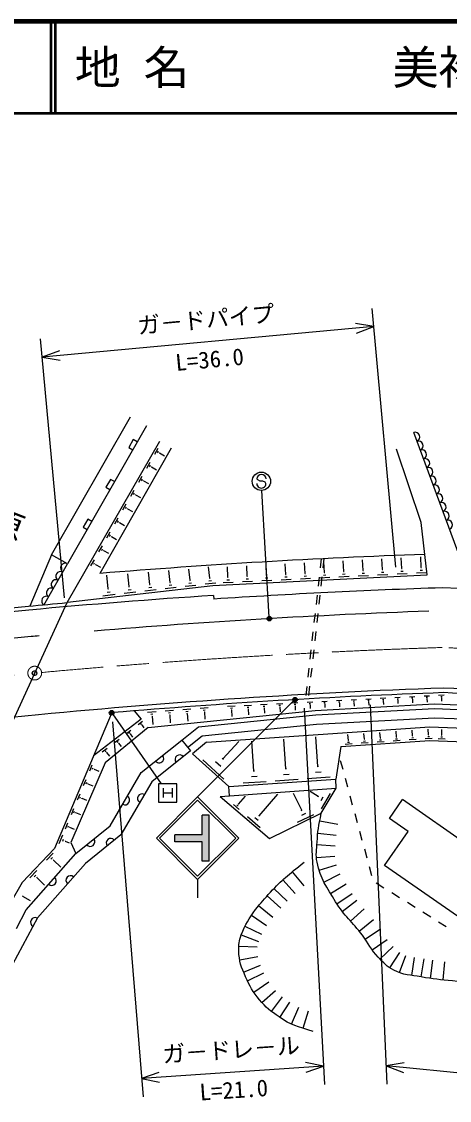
# Model space of a CAD drawing. Units: millimetres, scale not verified. Extents: x 40000 to 680000, y 20000 to 380000.
# Drawn here: x 364576 to 411212, y 262388 to 380000 of the extents above; entities that cross this region are included whole.
import ezdxf
from ezdxf.enums import TextEntityAlignment as Align

# ---------------------------------------------------------------- set-up
doc = ezdxf.new("R2010")
doc.units = ezdxf.units.MM
doc.header["$LTSCALE"] = 1000
doc.header["$PDMODE"] = 32
doc.header["$PDSIZE"] = 500
doc.linetypes.add('CHAIN', pattern=[18.5, 12, -1.5, 3.5, -1.5])
for name, color, linetype, lineweight in [('S-BGD', 7, 'Continuous', 25), ('S-BMK', 2, 'CHAIN', 13), ('S-STR-STRC', 7, 'Continuous', 25), ('S-TTL', 2, 'Continuous', 140), ('S-TTL-LINE', 7, 'Continuous', 50)]:
    doc.layers.add(name, color=color, linetype=linetype, lineweight=lineweight)
doc.layers.add('S-OTRS', color=6, linetype='Continuous')
doc.layers.add('S-TTL-TXT', color=7, linetype='Continuous')
doc.styles.add('@ＭＳ ゴシック', font='')
doc.styles.add('ＭＳ ゴシック', font='')
doc.styles.get('@ＭＳ ゴシック').set_extended_font_data('@MS Gothic')
doc.styles.get('ＭＳ ゴシック').set_extended_font_data('MS Gothic')

msp = doc.modelspace()

# ---------------------------------------------------------------- hatches: boundary and pattern name
at = {"layer": 'S-STR-STRC'}
msp.add_hatch(color=256, dxfattribs=at).paths.add_polyline_path([(381268, 291346), (384268, 291346), (384268, 293471), (385018, 293471), (385018, 288471), (384268, 288471), (384268, 290596), (381268, 290596)])

# ---------------------------------------------------------------- linework, layer by layer
at = {"layer": 'S-BGD'}
for p, q in [((367847, 321884), (376446, 336917)), ((378182, 335924), (369583, 320890)), ((413007, 319884), (407315, 335200)), ((379595, 334225), (369522, 316616)), ((376755, 334436), (376259, 333568)), ((377189, 334188), (376755, 334436)), ((380897, 333480), (373091, 319834)), ((376259, 333568), (376693, 333320)), ((379088, 332836), (379460, 333487)), ((379390, 332987), (379484, 333150)), ((379588, 332955), (379611, 332996)), ((379600, 332975), (380142, 332665)), ((408114, 325385), (405444, 333394)), ((378219, 331317), (378592, 331968)), ((378522, 331468), (378615, 331631)), ((378719, 331436), (378742, 331477)), ((378731, 331456), (379273, 331146)), ((374273, 330096), (373776, 329228)), ((374707, 329848), (374273, 330096)), ((377350, 329798), (377723, 330449)), ((377653, 329949), (377746, 330112)), ((377850, 329917), (377874, 329958)), ((377862, 329937), (378404, 329627)), ((373776, 329228), (374210, 328980)), ((376481, 328279), (376854, 328930)), ((376784, 328430), (376877, 328593)), ((376981, 328398), (377005, 328439)), ((376993, 328418), (377536, 328108)), ((375612, 326760), (375985, 327411)), ((375915, 326911), (376008, 327074)), ((374744, 325241), (375116, 325892)), ((376112, 326879), (376136, 326919)), ((376124, 326899), (376667, 326589)), ((371790, 325756), (371294, 324888)), ((371294, 324888), (371728, 324640)), ((372224, 325508), (371790, 325756)), ((375046, 325392), (375139, 325555)), ((375244, 325360), (375267, 325400)), ((375255, 325380), (375798, 325070)), ((408772, 319695), (408114, 325385)), ((373875, 323722), (374247, 324373)), ((374177, 323873), (374270, 324036)), ((374375, 323841), (374398, 323881)), ((374386, 323861), (374929, 323551)), ((373006, 322203), (373378, 322854)), ((373308, 322354), (373401, 322516)), ((373506, 322322), (373529, 322362)), ((373517, 322342), (374060, 322032)), ((367847, 321884), (365473, 316252)), ((369583, 320890), (367847, 321884)), ((372137, 320684), (372509, 321335)), ((397230, 321431), (397119, 320437)), ((397534, 321446), (397422, 320452)), ((397593, 319945), (397535, 321107)), ((399700, 320050), (399642, 321214)), ((401808, 320155), (401750, 321321)), ((403917, 320261), (403859, 321428)), ((406027, 320366), (405969, 321535)), ((408138, 320472), (408080, 321642)), ((367011, 316393), (369583, 320890)), ((372439, 320835), (372532, 320997)), ((372637, 320803), (372660, 320843)), ((372649, 320823), (373191, 320513)), ((378567, 318632), (378413, 319978)), ((380773, 318862), (380627, 320141)), ((382935, 319088), (382796, 320302)), ((385095, 319335), (384956, 320549)), ((387073, 319419), (387016, 320574)), ((389175, 319524), (389118, 320680)), ((391278, 319629), (391220, 320787)), ((393382, 319735), (393324, 320894)), ((395487, 319840), (395429, 321000)), ((397558, 319943), (397627, 319947)), ((399665, 320048), (399734, 320052)), ((401773, 320154), (401842, 320157)), ((403792, 319976), (404069, 319990)), ((403882, 320259), (403952, 320262)), ((405902, 320081), (406180, 320095)), ((405992, 320364), (406062, 320368)), ((407610, 319888), (408723, 319943)), ((408013, 320186), (408291, 320200)), ((408104, 320470), (408173, 320473)), ((374020, 318158), (373851, 319640)), ((376317, 318398), (376155, 319811)), ((380736, 318858), (380811, 318867)), ((382824, 318782), (383113, 318815)), ((382899, 319083), (382971, 319092)), ((384583, 318691), (385739, 318823)), ((384983, 319029), (385273, 319062)), ((385059, 319331), (385131, 319339)), ((385418, 318535), (408772, 319695)), ((386550, 318841), (387652, 318896)), ((386949, 319137), (387225, 319151)), ((387039, 319418), (387108, 319421)), ((388651, 318945), (389754, 319000)), ((389051, 319242), (389327, 319256)), ((389141, 319523), (389210, 319526)), ((390753, 319050), (391857, 319105)), ((391154, 319347), (391430, 319360)), ((391243, 319628), (391312, 319631)), ((392856, 319154), (393962, 319209)), ((393257, 319451), (393534, 319465)), ((393347, 319733), (393416, 319736)), ((394961, 319259), (396067, 319314)), ((395362, 319556), (395639, 319570)), ((395452, 319838), (395521, 319841)), ((397007, 319443), (396896, 318449)), ((397066, 319364), (398174, 319419)), ((397311, 319458), (397200, 318465)), ((397468, 319661), (397745, 319675)), ((399173, 319468), (400281, 319523)), ((399575, 319766), (399852, 319780)), ((401280, 319573), (402390, 319628)), ((401683, 319871), (401960, 319885)), ((403389, 319678), (404500, 319733)), ((405499, 319783), (406611, 319838)), ((369583, 316722), (385418, 318535)), ((373429, 317414), (374765, 317567)), ((373892, 317805), (374226, 317843)), ((373979, 318154), (374062, 318163)), ((375745, 317679), (377036, 317827)), ((376192, 318057), (376515, 318094)), ((376276, 318393), (376357, 318402)), ((378016, 317939), (379261, 318081)), ((378447, 318303), (378759, 318339)), ((378528, 318628), (378606, 318637)), ((380242, 318194), (381442, 318331)), ((380658, 318545), (380958, 318579)), ((382423, 318443), (383580, 318576)), ((369522, 316616), (363612, 303757)), ((385490, 317437), (385517, 317038)), ((396785, 317456), (396673, 316462)), ((397088, 317471), (396977, 316477)), ((365370, 315841), (116444, 292680)), ((365333, 316240), (352857, 315079)), ((396562, 315468), (396450, 314474)), ((396865, 315483), (396754, 314489)), ((365638, 312954), (355050, 311968)), ((396339, 313481), (396228, 312487)), ((396643, 313496), (396531, 312502)), ((396116, 311493), (396005, 310499)), ((396420, 311508), (396308, 310514)), ((395893, 309505), (395782, 308512)), ((396197, 309521), (396086, 308527)), ((395671, 307518), (395559, 306524)), ((395974, 307533), (395863, 306539)), ((395692, 305808), (396312, 305841)), ((397303, 305893), (397901, 305925)), ((398899, 305977), (399496, 306009)), ((399131, 305840), (399280, 305848)), ((400494, 306061), (401090, 306093)), ((400725, 305924), (400874, 305932)), ((402088, 306145), (402682, 306176)), ((402318, 306008), (402467, 306016)), ((402382, 305863), (402419, 305865)), ((402400, 305864), (402421, 305473)), ((403680, 306229), (404272, 306260)), ((403910, 306093), (404058, 306100)), ((403973, 305948), (404010, 305949)), ((403992, 305948), (404012, 305560)), ((405271, 306313), (405861, 306344)), ((405500, 306177), (405647, 306185)), ((405563, 306032), (405600, 306034)), ((405581, 306033), (405602, 305647)), ((406860, 306396), (407449, 306427)), ((407088, 306261), (407236, 306269)), ((407151, 306116), (407188, 306118)), ((407170, 306117), (407190, 305733)), ((408448, 306480), (409037, 306511)), ((408677, 306344), (408824, 306352)), ((408740, 306200), (408776, 306202)), ((408758, 306201), (408778, 305817)), ((410034, 306564), (410622, 306595)), ((410262, 306428), (410409, 306436)), ((410325, 306284), (410362, 306286)), ((410343, 306285), (410363, 305903)), ((376847, 304852), (377617, 303956)), ((378288, 304710), (379235, 304782)), ((378358, 303060), (396595, 304905)), ((380226, 304856), (381148, 304926)), ((380589, 304652), (380820, 304669)), ((382139, 305000), (383037, 305068)), ((382493, 304801), (382717, 304818)), ((384029, 305143), (384902, 305209)), ((384373, 304949), (384591, 304966)), ((384471, 304737), (384526, 304741)), ((384498, 304739), (384559, 303938)), ((387029, 305352), (387858, 305396)), ((387351, 305161), (387558, 305172)), ((387439, 304958), (387491, 304961)), ((387465, 304960), (387503, 304236)), ((388846, 305448), (389631, 305489)), ((389151, 305267), (389347, 305277)), ((389235, 305075), (389284, 305077)), ((389259, 305076), (389294, 304417)), ((390620, 305541), (391362, 305580)), ((390908, 305370), (391094, 305380)), ((390987, 305189), (391034, 305191)), ((391011, 305190), (391042, 304594)), ((392352, 305632), (393052, 305669)), ((392623, 305471), (392799, 305480)), ((392698, 305300), (392742, 305302)), ((392720, 305301), (392748, 304767)), ((394042, 305721), (394701, 305756)), ((394298, 305570), (394463, 305578)), ((394368, 305408), (394410, 305410)), ((394389, 305409), (394414, 304935)), ((395932, 305666), (396087, 305674)), ((395999, 305514), (396037, 305516)), ((396018, 305515), (396040, 305100)), ((396595, 304905), (409580, 305613)), ((396634, 304406), (409583, 305113)), ((397535, 305755), (397684, 305763)), ((397599, 305609), (397636, 305611)), ((397618, 305610), (397638, 305212)), ((399195, 305694), (399232, 305696)), ((399213, 305695), (399234, 305299)), ((400789, 305778), (400826, 305780)), ((400808, 305779), (400828, 305386)), ((409580, 305613), (426894, 304914)), ((409583, 305113), (426874, 304414)), ((366431, 304430), (209654, 289351)), ((374333, 304509), (368172, 289848)), ((377617, 303956), (372417, 299949)), ((377273, 303375), (377742, 303736)), ((377539, 303393), (377656, 303483)), ((378661, 304500), (378897, 304518)), ((378767, 304270), (378827, 304275)), ((378797, 304272), (378865, 303362)), ((380693, 304428), (380751, 304432)), ((380722, 304430), (380788, 303557)), ((382594, 304583), (382650, 304588)), ((382622, 304585), (382685, 303749)), ((383864, 303114), (396634, 304406)), ((396712, 303409), (409590, 304112)), ((409590, 304112), (426763, 303418)), ((378358, 303060), (373683, 299208)), ((375995, 302390), (376485, 302768)), ((376273, 302409), (376395, 302504)), ((376413, 302322), (376444, 302346)), ((376428, 302334), (376683, 302004)), ((377673, 303310), (377702, 303332)), ((377688, 303321), (377919, 303021)), ((382041, 301660), (383864, 303114)), ((384257, 302149), (396712, 303409)), ((384724, 301442), (409064, 303132)), ((401941, 301760), (401898, 302384)), ((403687, 301882), (403643, 302505)), ((405432, 302003), (405389, 302626)), ((407178, 302124), (407135, 302748)), ((408924, 302245), (408881, 302869)), ((409064, 303132), (426652, 302421)), ((410370, 302204), (410395, 302828)), ((374696, 301390), (375207, 301783)), ((374986, 301409), (375114, 301508)), ((375132, 301319), (375164, 301343)), ((375148, 301331), (375427, 300969)), ((377611, 298127), (382041, 301660)), ((382041, 301660), (382976, 300488)), ((382664, 300879), (384257, 302149)), ((384724, 301442), (383204, 300176)), ((386525, 299614), (388239, 301512)), ((389893, 298292), (389668, 301535)), ((393385, 298535), (393159, 301777)), ((396876, 298777), (396651, 302019)), ((399371, 300955), (409086, 301630)), ((399847, 301239), (400595, 301291)), ((400115, 301446), (400302, 301459)), ((400195, 301639), (400152, 302263)), ((400172, 301637), (400218, 301641)), ((401593, 301360), (402341, 301412)), ((401860, 301567), (402047, 301580)), ((401917, 301759), (401964, 301762)), ((403339, 301481), (404087, 301533)), ((403606, 301688), (403793, 301701)), ((403663, 301880), (403710, 301883)), ((405084, 301603), (405833, 301655)), ((405352, 301809), (405539, 301822)), ((405409, 302001), (405456, 302004)), ((406830, 301724), (407578, 301776)), ((407098, 301930), (407285, 301943)), ((407155, 302122), (407202, 302126)), ((408576, 301845), (409324, 301897)), ((408843, 302052), (409031, 302065)), ((408901, 302244), (408947, 302247)), ((409086, 301630), (426592, 300923)), ((409980, 301844), (410730, 301814)), ((410269, 302020), (410456, 302012)), ((410347, 302205), (410394, 302203)), ((373375, 300372), (373908, 300783)), ((373678, 300393), (373811, 300496)), ((373830, 300298), (373863, 300324)), ((373847, 300311), (374150, 299917)), ((382976, 300488), (378766, 297130)), ((383204, 300176), (387164, 296599)), ((399371, 300955), (398815, 297408)), ((373683, 299208), (369959, 290492)), ((371999, 298310), (372279, 298976)), ((386637, 297413), (384324, 299502)), ((386292, 298774), (385713, 299297)), ((386597, 299548), (386452, 299679)), ((396954, 298783), (396798, 298772)), ((399617, 298451), (399355, 299416)), ((372270, 298489), (372340, 298656)), ((372463, 298482), (372481, 298524)), ((372472, 298503), (373012, 298276)), ((374236, 292326), (377611, 298127)), ((390248, 297690), (389625, 297647)), ((389971, 298298), (389815, 298287)), ((393740, 297933), (393116, 297890)), ((393463, 298540), (393307, 298529)), ((398210, 297617), (395716, 297444)), ((397231, 298175), (396608, 298132)), ((371333, 296725), (371611, 297387)), ((371603, 296904), (371672, 297069)), ((371794, 296896), (371812, 296938)), ((371803, 296917), (372336, 296693)), ((378766, 297130), (375392, 291331)), ((386236, 295532), (398884, 296411)), ((387164, 296599), (398815, 297408)), ((387234, 295602), (387164, 296599)), ((391227, 297132), (388733, 296959)), ((394718, 297374), (392224, 297201)), ((397245, 293693), (398884, 296411)), ((398884, 296411), (398815, 297408)), ((400141, 296521), (399879, 297486)), ((370669, 295145), (370945, 295802)), ((370937, 295323), (371006, 295487)), ((371127, 295315), (371144, 295356)), ((371136, 295336), (371662, 295115)), ((386236, 295532), (391607, 290933)), ((388238, 294686), (388973, 295544)), ((390473, 293426), (392495, 295788)), ((395114, 294020), (394216, 295854)), ((396922, 295532), (396033, 296069)), ((396891, 295480), (396954, 295585)), ((397214, 295071), (397466, 295489)), ((397254, 294192), (398263, 295864)), ((400665, 294591), (400403, 295556)), ((370007, 293570), (370281, 294223)), ((387661, 294641), (388283, 294109)), ((388028, 294597), (388183, 294464)), ((388219, 294702), (388258, 294669)), ((395059, 293993), (395169, 294046)), ((404678, 293133), (406110, 295182)), ((413488, 290029), (406110, 295182)), ((370273, 293746), (370342, 293909)), ((370462, 293739), (370479, 293780)), ((370470, 293759), (370990, 293541)), ((389195, 293328), (390572, 292149)), ((390006, 293230), (390350, 292935)), ((390430, 293463), (390516, 293390)), ((391607, 290933), (397245, 293693)), ((394664, 292708), (396426, 293570)), ((395109, 293472), (395550, 293687)), ((397084, 292864), (399049, 292489)), ((401189, 292661), (400927, 293626)), ((406728, 291701), (404678, 293133)), ((369347, 292000), (369619, 292648)), ((369611, 292175), (369679, 292337)), ((369799, 292167), (369816, 292208)), ((369807, 292188), (370319, 291972)), ((370492, 289320), (374236, 292326)), ((401713, 290731), (401451, 291696)), ((404151, 288012), (406728, 291701)), ((368672, 290394), (369067, 291332)), ((369055, 290647), (369153, 290882)), ((369326, 290637), (369351, 290695)), ((369338, 290666), (369777, 290482)), ((375392, 291331), (371532, 288232)), ((396866, 291528), (398853, 291300)), ((368172, 289848), (364638, 286156)), ((368030, 289339), (367300, 288576)), ((369959, 290492), (370492, 289320)), ((396772, 290292), (398767, 290151)), ((402237, 288801), (401975, 289766)), ((365060, 283151), (370492, 289320)), ((371532, 288232), (366304, 282294)), ((367947, 288870), (367765, 288680)), ((368069, 288616), (368024, 288569)), ((368047, 288592), (368845, 287828)), ((396715, 288871), (398709, 289030)), ((366221, 287449), (365462, 286655)), ((394070, 287306), (395347, 285766)), ((397004, 287477), (398917, 288060)), ((397534, 286176), (399316, 287085)), ((402762, 286870), (402499, 287835)), ((413990, 281141), (404151, 288012)), ((364638, 286156), (354144, 267910)), ((366135, 286961), (365945, 286763)), ((366262, 286697), (366215, 286647)), ((366238, 286672), (367084, 285862)), ((393061, 286439), (394408, 284960)), ((398242, 284959), (399941, 286014)), ((404078, 285531), (403229, 286058)), ((364691, 284697), (364658, 284641)), ((364675, 284669), (365509, 284189)), ((391347, 284691), (392819, 283338)), ((392082, 285479), (393526, 284096)), ((398942, 283836), (400618, 284928)), ((405777, 284476), (404928, 285003)), ((390416, 283624), (391977, 282373)), ((399536, 282997), (401118, 284220)), ((407477, 283421), (406627, 283948)), ((366304, 282294), (357311, 265513)), ((364006, 281147), (365060, 283151)), ((389640, 282583), (391287, 281450)), ((400429, 281942), (401925, 283270)), ((409176, 282365), (408326, 282893)), ((388928, 281379), (390725, 280500)), ((401384, 280838), (402938, 282098)), ((402039, 279968), (403689, 281098)), ((410875, 281310), (410025, 281838)), ((388516, 280425), (390383, 279710)), ((402802, 278791), (404438, 279942)), ((388256, 279222), (390254, 279118)), ((403642, 277788), (405087, 279171)), ((388348, 277712), (390315, 278074)), ((404705, 276845), (405802, 278517)), ((405758, 276317), (406450, 278193)), ((407108, 276005), (407410, 277982)), ((408127, 275849), (408454, 277822)), ((409132, 275686), (409418, 277665)), ((388771, 276372), (390620, 277135)), ((410517, 275520), (410718, 277510)), ((389192, 275424), (390997, 276286)), ((389884, 274191), (391543, 275308)), ((390772, 273046), (392264, 274378)), ((391809, 272082), (393032, 273664)), ((392727, 271428), (393831, 273096)), ((393983, 270714), (394805, 272537)), ((395262, 270249), (395861, 272157))]:
    msp.add_line(p, q, dxfattribs=at)
for centre, radius, start, end in [((407483, 334718), 511, 291.57944, 109.19889), ((407839, 333760), 511, 291.57944, 109.19889), ((408194, 332803), 511, 291.57944, 109.19889), ((408550, 331846), 511, 291.57944, 109.19889), ((408906, 330889), 511, 291.57944, 109.19889), ((409262, 329931), 511, 291.57944, 109.19889), ((409617, 328974), 511, 291.57944, 109.19889), ((409973, 328017), 511, 291.57944, 109.19889), ((410329, 327060), 511, 291.57944, 109.19889), ((410685, 326102), 511, 291.57944, 109.19889), ((411041, 325145), 511, 291.57944, 109.19889), ((435618, -442297), 764692, 92.03114, 94.69019), ((368827, 319532), 518, 62.23303, 238.22772), ((369342, 320432), 518, 62.23303, 238.22772), ((368313, 318633), 518, 62.23303, 238.22772), ((367798, 317733), 518, 62.23303, 238.22772), ((435618, -442297), 760986, 91.89567, 93.77495), ((402127, 121949), 196500, 70.76373, 87.57374), ((435618, -442297), 761786, 94.97751, 95.29383), ((435618, -442297), 761386, 93.77495, 95.29382), ((367284, 316834), 518, 62.23303, 238.22772), ((435618, -442297), 758486, 92.01405, 94.77516), ((435618, -442297), 758486, 95.2284, 95.29378), ((437872, -442083), 749924, 92.08705, 95.46656), ((403763, 130027), 177447, 64.70751, 87.80435), ((437872, -442083), 749424, 92.08848, 94.84765), ((403763, 130027), 176947, 77.46847, 87.7983), ((379568, 299688), 500, 218.57653, 38.57653), ((381804, 299552), 500, 38.57653, 218.57653), ((375852, 295104), 500, 239.80838, 59.80838), ((377703, 295302), 500, 59.80838, 239.80838), ((372063, 290582), 500, 218.75809, 38.75809), ((374296, 290451), 500, 38.75809, 218.75809), ((367859, 286330), 500, 228.64119, 48.64119), ((369909, 286389), 500, 48.64119, 228.64119), ((366047, 281814), 500, 61.81259, 241.81259)]:
    msp.add_arc(centre, radius, start, end, dxfattribs=at)
for points, knots in [([(422005, 279901), (421082, 278869), (420805, 278563), (419960, 277782), (419085, 276973), (418672, 276367), (417598, 275849), (416744, 275437), (416201, 275290), (415257, 275205), (413817, 275075), (413002, 275284), (411563, 275420), (410216, 275546), (409459, 275612), (408127, 275849), (406953, 276058), (406223, 276033), (405163, 276579), (404390, 276978), (404041, 277363), (403445, 277997), (402654, 278838), (402426, 279483), (401727, 280402), (400622, 281856), (399761, 282496), (398806, 284053), (397837, 285633), (397146, 286529), (396787, 288348), (396622, 289188), (396743, 289684), (396787, 290539), (396852, 291782), (396964, 292233), (397245, 293693)], [0, 0, 0, 0, 1, 1, 1, 2, 2, 2, 3, 3, 3, 4, 4, 4, 5, 5, 5, 6, 6, 6, 7, 7, 7, 8, 8, 8, 9, 9, 9, 10, 10, 10, 11, 11, 11, 12, 12, 12, 12]), ([(396360, 269914), (394651, 270440), (393944, 270591), (392647, 271483), (391729, 272114), (391204, 272499), (390503, 273365), (389782, 274255), (389451, 274828), (388986, 275875), (388524, 276917), (388277, 277560), (388254, 278699), (388240, 279381), (388268, 279790), (388516, 280425), (388968, 281584), (389336, 282203), (390084, 283197), (390668, 283972), (391047, 284367), (391706, 285079), (393011, 286492), (393589, 286900), (395366, 288374)], [0, 0, 0, 0, 1, 1, 1, 2, 2, 2, 3, 3, 3, 4, 4, 4, 5, 5, 5, 6, 6, 6, 7, 7, 7, 8, 8, 8, 8])]:
    msp.add_open_spline(points, degree=3, knots=knots, dxfattribs=at)
at = {"layer": 'S-BMK'}
msp.add_line((167615, 290511), (365262, 308901), dxfattribs=at)
msp.add_circle((366008, 308971), 750, dxfattribs=at)
for centre, radius, start, end in [((435618, -442297), 754486, 91.91441, 95.23677), ((402127, 121949), 190000, 70.9899, 87.50024)]:
    msp.add_arc(centre, radius, start, end, dxfattribs=at)
msp.add_point((366008, 308971), dxfattribs=at)
at = {"layer": 'S-OTRS'}
msp.add_point((365981, 308968), dxfattribs=at)
at = {"layer": 'S-STR-STRC'}
for p, q in [((405381, 320527), (402780, 348733)), ((402963, 346741), (400992, 347079)), ((402963, 346741), (366820, 343408)), ((401087, 346048), (402963, 346741)), ((369238, 317193), (366637, 345399)), ((368697, 344101), (366820, 343408)), ((366820, 343408), (368792, 343070)), ((390320, 330025), (390221, 330143)), ((390565, 329886), (390320, 330025)), ((390866, 329883), (390565, 329886)), ((391111, 329771), (390866, 329883)), ((391217, 329635), (391111, 329771)), ((391577, 315059), (390773, 328886)), ((394269, 305972), (383768, 295471)), ((395393, 305135), (397600, 264127)), ((402578, 305508), (404405, 264144)), ((374473, 303651), (377823, 262784)), ((374477, 304525), (379801, 296914)), ((379502, 296914), (379502, 294914)), ((381502, 296914), (379502, 296914)), ((380002, 296414), (380002, 295414)), ((381002, 296414), (381002, 295414)), ((381502, 294914), (381502, 296914)), ((379268, 290971), (383768, 295471)), ((380002, 295914), (381002, 295914)), ((388268, 290971), (383768, 295471)), ((379502, 294914), (381502, 294914)), ((379622, 290971), (383768, 295118)), ((387914, 290971), (383768, 295118)), ((385018, 293471), (384268, 293471)), ((384268, 291346), (384268, 293471)), ((385018, 288471), (385018, 293471)), ((379269, 290971), (383768, 286471)), ((379622, 290971), (383768, 286825)), ((381268, 290596), (381268, 291346)), ((384268, 291346), (381268, 291346)), ((384268, 290596), (381268, 290596)), ((383768, 286471), (388268, 290971)), ((383768, 286825), (387914, 290971)), ((384268, 288471), (384268, 290596)), ((385018, 288471), (384268, 288471)), ((383769, 286471), (383769, 284471)), ((397492, 266124), (377660, 264777)), ((397492, 266124), (395530, 266509)), ((395600, 265476), (397492, 266124)), ((406290, 266470), (404317, 266142)), ((433420, 263297), (404317, 266142)), ((404317, 266142), (406189, 265439)), ((379552, 265425), (377660, 264777)), ((377660, 264777), (379622, 264392))]:
    msp.add_line(p, q, dxfattribs=at)
for centre, radius in [((390715, 329884), 1000), ((391586, 314910), 150), ((391586, 314910), 120), ((391586, 314910), 90), ((391586, 314910), 60), ((391586, 314910), 30), ((394375, 306078), 150), ((394375, 306078), 120), ((394375, 306078), 90), ((394375, 306078), 60), ((394375, 306078), 30), ((374391, 304648), 150), ((374391, 304648), 120), ((374391, 304648), 90), ((374391, 304648), 60), ((374391, 304648), 30)]:
    msp.add_circle(centre, radius, dxfattribs=at)
for centre, start, end in [((390721, 330139), 359.55488, 179.55488), ((390717, 329639), 179.55488, 359.55488)]:
    msp.add_arc(centre, 500, start, end, dxfattribs=at)
for p in [(391586, 314910), (394375, 306078), (374391, 304648)]:
    msp.add_point(p, dxfattribs=at)
at = {"layer": 'S-TTL'}
msp.add_line((680000, 380000), (40000, 380000), dxfattribs=at)
at = {"layer": 'S-TTL-LINE'}
for p, q in [((367750, 380000), (367750, 370000)), ((368250, 380000), (368250, 370000)), ((40000, 370000), (680000, 370000))]:
    msp.add_line(p, q, dxfattribs=at)

# ---------------------------------------------------------------- texts
at = {"layer": 'S-BGD', "style": '@ＭＳ ゴシック'}
msp.add_text('原川', height=2566, rotation=248.806, dxfattribs=at).set_placement((362405, 323647), align=Align.MIDDLE_CENTER)
at = {"layer": 'S-STR-STRC', "style": 'ＭＳ ゴシック'}
for s, rotation, p in [('ガ－ドパイプ', 5.269, (384800, 346070)), ('ガ－ドレ－ル', 3.883, (387508, 266448))]:
    msp.add_text(s, height=1833, rotation=rotation, dxfattribs=at).set_placement(p, align=Align.BOTTOM_CENTER)
at = {"layer": 'S-STR-STRC', "style": '@ＭＳ ゴシック'}
for s, rotation, p in [('L=36.0', 5.269, (384984, 344079)), ('L=21.0', 3.883, (387644, 264453))]:
    msp.add_text(s, height=1833, rotation=rotation, dxfattribs=at).set_placement(p, align=Align.TOP_CENTER)
at = {"layer": 'S-TTL-TXT', "style": 'ＭＳ ゴシック'}
for s, p in [('地 名', (370380, 375000)), ('美祢市西厚保町原', (405024, 375000))]:
    msp.add_text(s, height=3666, dxfattribs=at).set_placement(p, align=Align.MIDDLE_LEFT)

doc.saveas('drawing.dxf')
